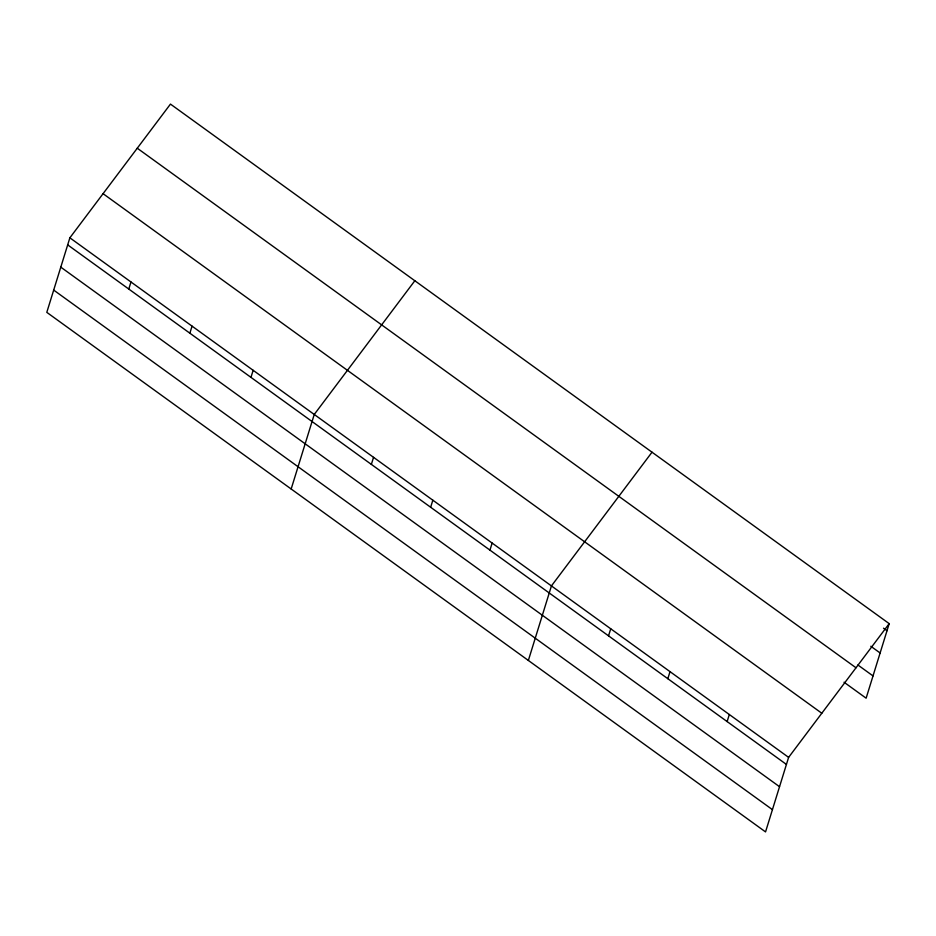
<?xml version="1.0" encoding="UTF-8"?>
<svg xmlns="http://www.w3.org/2000/svg" width="936" height="936" viewBox="0 0 936 936"><rect width="100%" height="100%" fill="white"/><g stroke="black" fill="none" stroke-linecap="round" stroke-linejoin="round"><path stroke-width="1.4" d="M69.872 237.814L46.8 312.355L765.543 831.905L788.615 757.376L889.2 623.645L170.457 104.095L69.872 237.814L788.615 757.376M128.782 289.037L130.97 281.97M189.868 333.204L192.055 326.137M250.965 377.36L253.153 370.305M291.166 489.001L314.25 414.461L414.835 280.741M371.358 464.396L373.546 457.33M430.654 507.253L432.841 500.187M489.949 550.122L492.137 543.055M528.36 660.453L551.433 585.913L652.018 452.193M608.54 635.848L610.728 628.781M667.836 678.705L670.024 671.638M727.132 721.574L729.319 714.507M889.2 623.645L866.128 698.186L844.038 682.215M883.525 628.196L887.012 630.712M870.819 646.261L880.121 652.977M857.902 664.993L873.019 675.921M137.264 148.216L856.007 667.777M103.065 193.682L821.808 713.244M67.684 244.881L786.427 764.431M60.793 267.146L779.536 786.708M53.691 290.09L772.434 809.64"/></g></svg>
